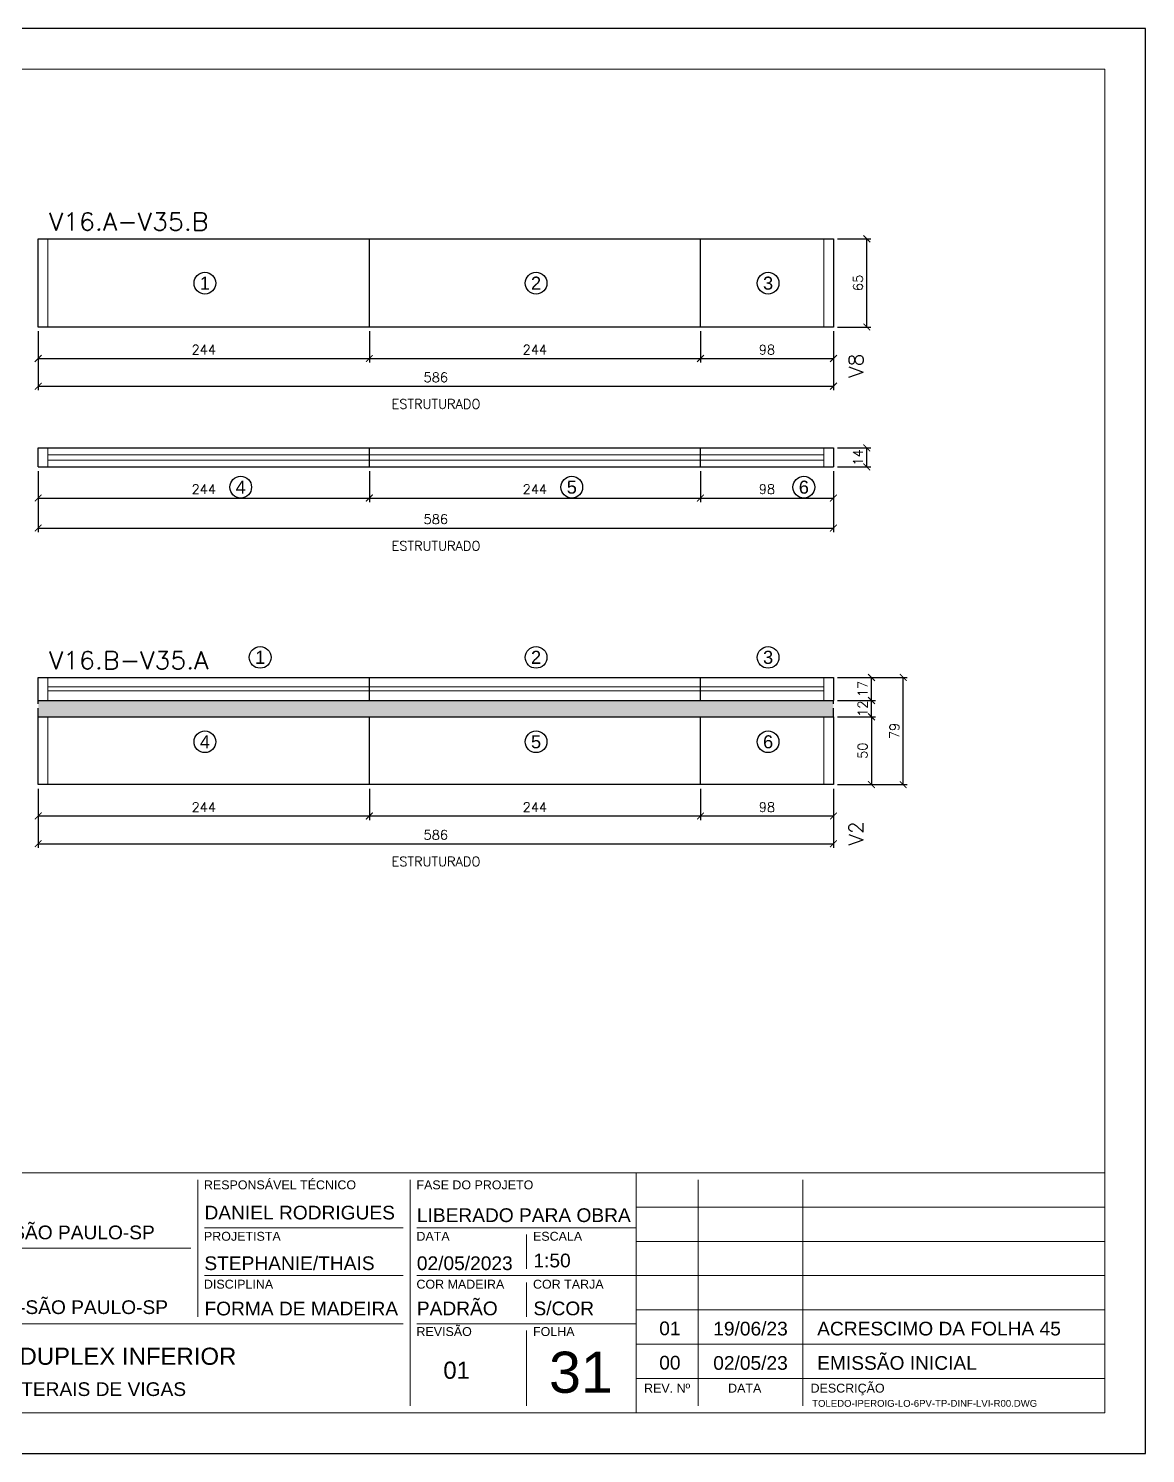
# Model space of a CAD drawing. Extents: x -23436 to 4767, y -4638 to 9755.
# Drawn here: x -15259 to -14436, y 632 to 1682 of the extents above; entities that cross this region are included whole.
import ezdxf
from ezdxf.enums import TextEntityAlignment as Align

# ---------------------------------------------------------------- set-up
doc = ezdxf.new("R2010")
doc.units = 0
doc.header["$PDMODE"] = 2
doc.header["$PDSIZE"] = 10
doc.linetypes.add('HIDDEN', pattern=[9.525, 6.35, -3.175])
doc.layers.get('0').update_dxf_attribs({"lineweight": 13})
doc.layers.get('Defpoints').update_dxf_attribs({"lineweight": 13})
for name, color, linetype in [('Concreto', 250, 'HIDDEN'), ('Cota', 4, 'Continuous'), ('MB Logo', 255, 'Continuous'), ('Painéis', 200, 'Continuous'), ('Romaneio', 10, 'Continuous')]:
    doc.layers.add(name, color=color, linetype=linetype)
for name, color, linetype, lineweight in [('FOLHA MB', 7, 'Continuous', 13), ('N° Folha', 5, 'Continuous', 13), ('Sarr 2.2x7', 40, 'Continuous', 9), ('Texto Seção', 7, 'Continuous', 15)]:
    doc.layers.add(name, color=color, linetype=linetype, lineweight=lineweight)
doc.layers.add('Laje_Perimetro', color=7, linetype='Continuous', plot=False)
doc.styles.add('ARIAL', font='arial.ttf', dxfattribs={"oblique": 15, "height": 25})
doc.styles.add('MB_C01', font='arial.ttf', dxfattribs={"height": 1.3})
doc.styles.add('MB_C02', font='arial.ttf', dxfattribs={"height": 2})
doc.styles.add('MB_C03', font='arial.ttf', dxfattribs={"height": 2.5})
doc.styles.add('MB_C04', font='arial.ttf', dxfattribs={"height": 6})
doc.styles.add('MtXpl_Lucida_Sans_Un', font='l_10646.ttf')
doc.styles.add('REGUA-120', font='ROMANS.shx', dxfattribs={"height": 15})
doc.styles.add('ROMANS', font='romans.shx')
doc.dimstyles.new('Cota Paínel', dxfattribs={"dimtxt": 7, "dimasz": 5, "dimexe": 3, "dimexo": 3, "dimgap": 3, "dimtad": 1, "dimdec": 1, "dimzin": 12, "dimdsep": 46, "dimtxsty": 'ROMANS', "dimblk": 'ARCHTICK', "dimcen": 0, "dimclrd": 4, "dimclre": 4, "dimclrt": 1, "dimadec": 1, "dimazin": 3, "dimtfac": 1, "dimtdec": 1, "dimtmove": 0, "dimatfit": 3, "dimldrblk": 'OBLIQUE', "dimfxl": 1, "dimtolj": 1, "dimtzin": 12, "dimarcsym": 0})

# ---------------------------------------------------------------- blocks, each defined once
blk = doc.blocks.new('MB-NOVO')
at = {"layer": 'MB Logo', "linetype": 'Continuous'}
h = blk.add_hatch(color=256, dxfattribs=at)
h.dxf.hatch_style = 1
h.set_gradient(color1=(242, 132, 69), color2=(247, 180, 141), rotation=90, tint=1)
h.paths.add_polyline_path([(-18529.6, 10980.8), (-18475.7, 10980.8, 0.706757), (-18468.7, 11008, 0.681802), (-18476.7, 11034.9), (-18529.4, 11034.9, 0.243712), (-18530.2, 11034.5), (-18551.7, 11003.9), (-18573.3, 11034.5, 0.243712), (-18574.1, 11034.9), (-18586.5, 11034.9), (-18586.5, 10980.8), (-18573.9, 10980.8), (-18573.9, 11012.9), (-18551.7, 10981.5), (-18529.6, 11012.9)])
h.paths.add_polyline_path([(-18516.8, 11014.1), (-18516.8, 11022), (-18477.8, 11022, -0.414214), (-18475.8, 11020), (-18475.8, 11016.1, -0.414214), (-18477.8, 11014.1)], flags=16)
h.paths.add_polyline_path([(-18516.8, 11001.4), (-18476.8, 11001.4, -0.414214), (-18474.8, 10999.4), (-18474.8, 10995.5, -0.414214), (-18476.8, 10993.5), (-18516.8, 10993.5)], flags=16)
at = {"layer": 'MB Logo', "true_color": 0x262626}
h = blk.add_hatch(color=250, dxfattribs=at)
h.dxf.hatch_style = 1
h.paths.add_polyline_path([(-18537.3, 11033.3, 0.60809), (-18538.1, 11034.9), (-18565.3, 11034.9, 0.60809), (-18566.1, 11033.3), (-18552.5, 11014, 0.518202), (-18550.9, 11014)])
h = blk.add_hatch(color=250, dxfattribs=at)
h.dxf.hatch_style = 1
h.paths.add_polyline_path([(-18456.2, 11011.3), (-18456.2, 11024.6), (-18434.2, 11024.6), (-18434.2, 11034.9), (-18476.7, 11034.9, -0.681802), (-18468.7, 11008, -0.706757), (-18475.7, 10980.8), (-18456.2, 10980.8), (-18456.2, 11001.4), (-18437.8, 11001.4), (-18437.8, 11011.3)])
h = blk.add_hatch(color=250, dxfattribs=at)
h.dxf.hatch_style = 1
h.paths.add_polyline_path([(-18435.9, 11007.9, 1), (-18381.9, 11007.9, 1)])
edge = h.paths.add_edge_path(flags=16)
edge.add_ellipse((-18409, 11007.7), major_axis=(0, 16.8), ratio=0.916255, start_angle=0, end_angle=360)
h = blk.add_hatch(color=250, dxfattribs=at)
h.dxf.hatch_style = 1
h.paths.add_polyline_path([(-18357, 11034.9), (-18380.2, 11034.9), (-18380.2, 10980.8), (-18367.6, 10980.8), (-18367.6, 11000.7), (-18363.4, 11000.7, -0.195765), (-18360.9, 10998.9), (-18351.8, 10983.2, 0.261385), (-18347.5, 10980.8), (-18336.4, 10980.8), (-18347.5, 10999, 0.082429), (-18349.6, 11001.5), (-18351.9, 11003.4, 0.81838)])
h.paths.add_polyline_path([(-18360.8, 11009), (-18367.6, 11009), (-18367.6, 11025), (-18360.8, 11025, -0.92578)], flags=16)
h = blk.add_hatch(color=250, dxfattribs=at)
h.dxf.hatch_style = 1
h.paths.add_polyline_path([(-18286.6, 11015.9), (-18286.6, 10980.8), (-18275.8, 10980.8), (-18275.8, 11034.9), (-18286.6, 11034.9, 0.216647), (-18289.4, 11032.4), (-18305.5, 10999.8), (-18321.6, 11032.7, 0.199908), (-18324.3, 11034.9), (-18335.2, 11034.9), (-18335.2, 10980.8), (-18324.3, 10980.8), (-18324.3, 11015.9), (-18310.4, 10989.3, 0.279644), (-18306, 10986.6, 0.340986), (-18300.5, 10989.3)])
h = blk.add_hatch(color=250, dxfattribs=at)
h.dxf.hatch_style = 1
h.paths.add_polyline_path([(-18274.4, 10980.8), (-18265, 10980.8, 0.322517), (-18260.2, 10984.3), (-18257.3, 10993), (-18237.2, 10993), (-18234.3, 10984.3, 0.322517), (-18229.5, 10980.8), (-18220.3, 10980.8), (-18241.2, 11034.9), (-18253.4, 11034.9)])
h.paths.add_polyline_path([(-18254.4, 11001.6), (-18247.3, 11023), (-18240.1, 11001.6)], flags=16)
h = blk.add_hatch(color=250, dxfattribs=at)
h.dxf.hatch_style = 1
h.paths.add_polyline_path([(-18206, 11024, -0.247671), (-18196.9, 11024.3), (-18193.5, 11022.5, 0.40799), (-18188.2, 11024.1), (-18185.4, 11029.1, 0.392837), (-18216.2, 11028.7, 0.467779), (-18213.3, 11006.3, 0.077523), (-18201.2, 11002.1, -0.214206), (-18196.1, 10997.9, -0.284295), (-18198.2, 10991.4, -0.26924), (-18208.8, 10991.6), (-18212.2, 10993.6, 0.407727), (-18219, 10992.1), (-18221.8, 10987.7, 0.296878), (-18193.2, 10983.1, 0.272251), (-18184.9, 10995.3), (-18184.6, 10997.9, 0.348906), (-18193.7, 11011.2), (-18200.4, 11013.5, -0.045018), (-18205.8, 11015.7, -0.618284)])
at = {"layer": 'MB Logo', "linetype": 'Continuous'}
blk.add_line((-18586.5, 10945.9), (-18184.8, 10945.9), dxfattribs=at)
at = {"layer": 'MB Logo', "color": 23, "linetype": 'Continuous', "true_color": 0xf28445}
for points in [[(-18573.3, 11034.5, 0.243712), (-18574.1, 11034.9), (-18586.5, 11034.9), (-18586.5, 10980.8), (-18573.9, 10980.8), (-18573.9, 11012.9), (-18551.7, 10981.5), (-18529.6, 11012.9), (-18529.6, 10980.8), (-18475.7, 10980.8, 0.706757), (-18468.7, 11008, 0.681802), (-18476.7, 11034.9), (-18529.4, 11034.9, 0.243712), (-18530.2, 11034.5), (-18551.7, 11003.9)], [(-18516.8, 11022), (-18477.8, 11022, -0.414214), (-18475.8, 11020), (-18475.8, 11016.1, -0.414214), (-18477.8, 11014.1), (-18516.8, 11014.1)], [(-18516.8, 11001.4), (-18476.8, 11001.4, -0.414214), (-18474.8, 10999.4), (-18474.8, 10995.5, -0.414214), (-18476.8, 10993.5), (-18516.8, 10993.5)]]:
    blk.add_lwpolyline(points, format="xyb", close=True, dxfattribs=at)
at = {"layer": 'MB Logo', "color": 250, "true_color": 0x262626}
for points in [[(-18537.3, 11033.3, 0.60809), (-18538.1, 11034.9), (-18565.3, 11034.9, 0.60809), (-18566.1, 11033.3), (-18552.5, 11014, 0.518202), (-18550.9, 11014)], [(-18437.8, 11011.3), (-18456.2, 11011.3), (-18456.2, 11024.6), (-18434.2, 11024.6), (-18434.2, 11034.9), (-18476.7, 11034.9, -0.681802), (-18468.7, 11008, -0.706757), (-18475.7, 10980.8), (-18456.2, 10980.8), (-18456.2, 11001.4), (-18437.8, 11001.4)], [(-18347.5, 10980.8), (-18336.4, 10980.8), (-18347.5, 10999, 0.082429), (-18349.6, 11001.5), (-18351.9, 11003.4, 0.81838), (-18357, 11034.9), (-18380.2, 11034.9), (-18380.2, 10980.8), (-18367.6, 10980.8), (-18367.6, 11000.7), (-18363.4, 11000.7, -0.209789), (-18360.8, 10998.7), (-18351.8, 10983.2, 0.261385)], [(-18286.6, 11015.9), (-18286.6, 10980.8), (-18275.8, 10980.8), (-18275.8, 11034.9), (-18286.6, 11034.9, 0.216647), (-18289.4, 11032.4), (-18305.5, 10999.8), (-18321.5, 11032.4, 0.216647), (-18324.3, 11034.9), (-18335.2, 11034.9), (-18335.2, 10980.8), (-18324.3, 10980.8), (-18324.3, 11015.9), (-18310.4, 10989.3, 0.279644), (-18306, 10986.6), (-18304.9, 10986.6, 0.279644), (-18300.5, 10989.3)], [(-18265, 10980.8, 0.322517), (-18260.2, 10984.3), (-18257.3, 10993), (-18237.2, 10993), (-18234.3, 10984.3, 0.322517), (-18229.5, 10980.8), (-18220.3, 10980.8), (-18241.2, 11034.9), (-18253.4, 11034.9), (-18274.4, 10980.8)], [(-18206.2, 11015.9, -0.549626), (-18206.4, 11023.8, -0.258723), (-18196.9, 11024.3), (-18193.5, 11022.5, 0.40799), (-18188.2, 11024.1), (-18185.4, 11029.1, 0.392837), (-18216.2, 11028.7, 0.467779), (-18213.3, 11006.3, 0.077523), (-18201.2, 11002.1, -0.203897), (-18196.3, 10998.2), (-18196.1, 10997.8, -0.267611), (-18198, 10991.6), (-18198.5, 10991.3, -0.261145), (-18208.8, 10991.6), (-18212.2, 10993.6, 0.407727), (-18219, 10992.1), (-18221.8, 10987.7, 0.296878), (-18193.2, 10983.1, 0.265963), (-18184.9, 10994.9), (-18184.7, 10997.6, 0.340466), (-18193.1, 11011), (-18200.4, 11013.5, -0.049298)], [(-18367.6, 11009), (-18360.8, 11009, 0.92578), (-18360.8, 11025), (-18367.6, 11025)]]:
    blk.add_lwpolyline(points, format="xyb", close=True, dxfattribs=at)
blk.add_lwpolyline([(-18247.3, 11023), (-18254.4, 11001.6), (-18240.1, 11001.6)], close=True, dxfattribs=at)
at = {"layer": 'MB Logo', "color": 250, "true_color": 0x262626, "style": 'MtXpl_Lucida_Sans_Un'}
for s, height, p in [('F', 8.12, (-18586.8, 10959.8)), ('O', 8.12, (-18567.5, 10959.8)), ('R', 8.12, (-18545.6, 10959.8)), ('M', 8.12, (-18525.4, 10959.8)), ('A', 8.12, (-18502.5, 10959.8)), ('S', 8.12, (-18481.9, 10959.8)), ('P', 8.12, (-18447.3, 10959.8)), ('R', 8.12, (-18427.8, 10959.8)), ('É', 8.12, (-18407.5, 10959.8)), ('-', 8.12, (-18389.6, 10959.8)), ('F', 8.12, (-18371.4, 10959.8)), ('A', 8.12, (-18353.3, 10959.8)), ('B', 8.12, (-18332.1, 10959.8)), ('R', 8.12, (-18312.2, 10959.8)), ('I', 8.12, (-18292.7, 10959.8)), ('C', 8.12, (-18276.6, 10959.8)), ('A', 8.12, (-18256.3, 10959.8)), ('D', 8.12, (-18235.5, 10959.8)), ('A', 8.12, (-18214.6, 10959.8)), ('S', 8.12, (-18193.6, 10959.8)), ('DIREITOS AUTORAIS PROTEGIDOS PELA LEI Nº 9610/98', 8.122, (-18540.4, 10887.8))]:
    blk.add_text(s, height=height, dxfattribs=at).set_placement(p)
at = {"layer": 'MB Logo', "style": 'MtXpl_Lucida_Sans_Un'}
for s, p in [('Rua José Santa Rosa, 1300 - Jd Nova Limeira - Limeira / SP', (-18549.2, 10917.8)), ('(19) 3440-2240 - email:projetos@mbformas.com.br - www.mbformas.com.br', (-18601.5, 10902.8))]:
    blk.add_text(s, height=8.122, dxfattribs=at).set_placement(p)
blk = doc.blocks.new('A$C169d8357')
at = {"layer": 'FOLHA MB', "color": 1}
for p, q in [((1109.8, 356.7), (70, 356.7)), ((445.6, 351.7), (445.6, 185)), ((786.6, 351.7), (786.6, 250.7)), ((943.1, 351.7), (943.1, 185)), ((1109.8, 356.7), (1109.8, 179.9)), ((1455, 356.7), (1109.8, 356.7)), ((1155.3, 185), (1155.3, 351.7)), ((1232.6, 351.7), (1232.6, 185)), ((1455, 331.5), (1109.8, 331.5)), ((938.1, 316.3), (791.6, 316.3)), ((1109.8, 316.3), (948.2, 316.3)), ((1029, 311.3), (1029, 286)), ((1455, 306.2), (1109.8, 306.2)), ((781.5, 301.2), (450.7, 301.2)), ((938.1, 281), (791.6, 281)), ((1109.8, 281), (948.2, 281)), ((1029, 275.9), (1029, 250.7)), ((1455, 281), (1109.8, 281)), ((1455, 255.7), (1109.8, 255.7)), ((938.1, 245.6), (450.7, 245.6)), ((1109.8, 245.6), (948.2, 245.6)), ((1029, 240.6), (1029, 185)), ((1455, 230.4), (1109.8, 230.4)), ((1455, 205.2), (1109.8, 205.2))]:
    blk.add_line(p, q, dxfattribs=at)
for points in [[(0, 1199.9), (0, 149.9), (1485, 149.9), (1485, 1199.9)], [(70, 1169.9), (70, 179.9), (1455, 179.9), (1455, 1169.9)]]:
    blk.add_lwpolyline(points, close=True, dxfattribs=at)
at = {"layer": 'MB Logo', "xscale": 0.8642040370897565, "yscale": 0.8642040370897565, "zscale": 0.8642040370897565}
blk.add_blockref('MB-NOVO', (16148.7, -9204.8), dxfattribs=at)
at = {"layer": 'FOLHA MB', "color": 6}
for s, height, style, p in [('CLIENTE', 6.57, 'MB_C01', (454.3, 346.1)), ('RESPONSÁVEL TÉCNICO', 6.566, 'MB_C01', (791.2, 344.6)), ('FASE DO PROJETO', 6.566, 'MB_C01', (947.8, 344.6)), ('R. HUNGRIA,620-10ºANDAR-SÃO PAULO-SP', 10.102, 'MB_C02', (459.7, 307.8)), ('PROJETISTA', 6.57, 'MB_C01', (791.2, 306.7)), ('DATA', 6.57, 'MB_C01', (947.8, 306.7)), ('ESCALA', 6.57, 'MB_C01', (1033.7, 306.7)), ('EMPREENDIMENTO E LOCAL', 6.566, 'MB_C01', (454.3, 290.6)), ('DISCIPLINA', 6.57, 'MB_C01', (791.2, 271.4)), ('COR MADEIRA', 6.566, 'MB_C01', (947.8, 271.4)), ('COR TARJA', 6.57, 'MB_C01', (1033.7, 271.4)), ('RUA IPEROIG,180-PERDIZES-SÃO PAULO-SP', 10.102, 'MB_C02', (459.7, 252.7)), ('TÍTULO', 6.57, 'MB_C01', (454.3, 235)), ('REVISÃO', 6.57, 'MB_C01', (947.8, 236.5)), ('FOLHA', 6.57, 'MB_C01', (1033.7, 236.5)), ('PROJETO EXECUTIVO DE LATERAIS DE VIGAS', 10.102, 'MB_C02', (459.7, 192.3))]:
    blk.add_text(s, height=height, dxfattribs=dict(at, style=style)).set_placement(p)
at = {"layer": 'FOLHA MB', "color": 5}
for s, height, style, p in [('TOLEDO', 12.63, 'MB_C03', (459.7, 328.8)), ('DANIEL RODRIGUES', 10.102, 'MB_C02', (791.6, 322.4)), ('LIBERADO PARA OBRA', 10.102, 'MB_C02', (948.1, 320.5)), ('STEPHANIE/THAIS', 10.102, 'MB_C02', (791.5, 285.1)), ('02/05/2023', 10.1, 'MB_C02', (948.1, 285.1)), ('1:50', 10.1, 'MB_C02', (1034, 287.1)), ('IPEROIG', 12.63, 'MB_C03', (459.7, 273.3)), ('PADRÃO', 10.1, 'MB_C02', (948.1, 251.8)), ('FORMA DE MADEIRA', 10.102, 'MB_C02', (791.6, 251.7)), ('S/COR', 10.1, 'MB_C02', (1034, 251.8)), ('01', 10.1, 'MB_C02', (1126.7, 237.1)), ('19/06/23', 10.1, 'MB_C02', (1166.5, 236.9)), ('ACRESCIMO DA FOLHA 45', 10.102, 'MB_C02', (1243.1, 236.9)), ('6º PAVIMENTO / TIPO / DUPLEX INFERIOR', 12.628, 'MB_C03', (459.7, 215.3)), ('00', 10.1, 'MB_C02', (1126.7, 211.8)), ('02/05/23', 10.1, 'MB_C02', (1166.5, 211.6)), ('EMISSÃO INICIAL', 10.102, 'MB_C02', (1243.1, 211.6)), ('01', 12.63, 'MB_C03', (967.6, 205))]:
    blk.add_text(s, height=height, dxfattribs=dict(at, style=style)).set_placement(p)
at = {"layer": 'FOLHA MB', "color": 6, "style": 'MB_C01'}
for s, p in [('REV. Nº', (1132.5, 198.1)), ('DATA', (1189.7, 198.1)), ('DESCRIÇÃO', (1265.5, 198.1))]:
    blk.add_text(s, height=6.57, dxfattribs=at).set_placement(p, align=Align.MIDDLE_CENTER)
at = {"layer": 'FOLHA MB', "insert": (1239.4, 189.4), "char_height": 5.051, "width": 210.818, "attachment_point": 1, "style": 'MB_C04'}
blk.add_mtext('TOLEDO-IPEROIG-LO-6PV-TP-DINF-LVI-R00.DWG', dxfattribs=at)
blk = doc.blocks.new('_ArchTick')
at = {"color": 0, "linetype": 'ByBlock', "const_width": 0.15}
blk.add_lwpolyline([(-0.5, -0.5), (0.5, 0.5)], dxfattribs=at)
blk = doc.blocks.new('*D955')
at = {"layer": 'Cota', "color": 4, "lineweight": -2, "transparency": 16777216}
for p, q in [((-15252.3, 1459.3), (-15252.3, 1436.1)), ((-15008.3, 1459.3), (-15008.3, 1436.1)), ((-15252.3, 1439.1), (-15008.3, 1439.1))]:
    blk.add_line(p, q, dxfattribs=at)
at = {"layer": 'Defpoints', "color": 0, "transparency": 16777216}
for p in [(-15252.3, 1462.3), (-15008.3, 1462.3), (-15008.3, 1439.1)]:
    blk.add_point(p, dxfattribs=at)
at = {"layer": 'Cota', "color": 4, "lineweight": -2, "transparency": 16777216, "xscale": 5, "yscale": 5, "zscale": 5, "rotation": 180}
blk.add_blockref('_ArchTick', (-15252.3, 1439.1), dxfattribs=at)
at = {"layer": 'Cota', "color": 4, "lineweight": -2, "transparency": 16777216, "xscale": 5, "yscale": 5, "zscale": 5}
blk.add_blockref('_ArchTick', (-15008.3, 1439.1), dxfattribs=at)
at = {"layer": 'Cota', "color": 1, "transparency": 16777216, "insert": (-15130.3, 1445.6), "char_height": 7, "attachment_point": 5, "style": 'ROMANS'}
blk.add_mtext('\\A1;244', dxfattribs=at)
blk = doc.blocks.new('_OBLIQUE')
at = {"color": 0, "linetype": 'ByBlock', "lineweight": -2}
for p, q in [((0, 0), (-1, 0)), ((-0.5, -0.5), (0.5, 0.5))]:
    blk.add_line(p, q, dxfattribs=at)
blk = doc.blocks.new('*D956')
at = {"layer": 'Cota', "color": 4, "lineweight": -2, "transparency": 16777216}
for p, q in [((-15008.3, 1459.3), (-15008.3, 1436.1)), ((-14764.3, 1459.3), (-14764.3, 1436.1)), ((-15008.3, 1439.1), (-14764.3, 1439.1))]:
    blk.add_line(p, q, dxfattribs=at)
at = {"layer": 'Defpoints', "color": 0, "transparency": 16777216}
for p in [(-15008.3, 1462.3), (-14764.3, 1462.3), (-14764.3, 1439.1)]:
    blk.add_point(p, dxfattribs=at)
at = {"layer": 'Cota', "color": 4, "lineweight": -2, "transparency": 16777216, "xscale": 5, "yscale": 5, "zscale": 5, "rotation": 180}
blk.add_blockref('_ArchTick', (-15008.3, 1439.1), dxfattribs=at)
at = {"layer": 'Cota', "color": 4, "lineweight": -2, "transparency": 16777216, "xscale": 5, "yscale": 5, "zscale": 5}
blk.add_blockref('_ArchTick', (-14764.3, 1439.1), dxfattribs=at)
at = {"layer": 'Cota', "color": 1, "transparency": 16777216, "insert": (-14886.3, 1445.6), "char_height": 7, "attachment_point": 5, "style": 'ROMANS'}
blk.add_mtext('\\A1;244', dxfattribs=at)
blk = doc.blocks.new('*D957')
at = {"layer": 'Cota', "color": 4, "lineweight": -2, "transparency": 16777216}
for p, q in [((-14764.3, 1459.3), (-14764.3, 1436.1)), ((-14666.3, 1459.3), (-14666.3, 1436.1)), ((-14764.3, 1439.1), (-14666.3, 1439.1))]:
    blk.add_line(p, q, dxfattribs=at)
at = {"layer": 'Defpoints', "color": 0, "transparency": 16777216}
for p in [(-14764.3, 1462.3), (-14666.3, 1462.3), (-14666.3, 1439.1)]:
    blk.add_point(p, dxfattribs=at)
at = {"layer": 'Cota', "color": 4, "lineweight": -2, "transparency": 16777216, "xscale": 5, "yscale": 5, "zscale": 5, "rotation": 180}
blk.add_blockref('_ArchTick', (-14764.3, 1439.1), dxfattribs=at)
at = {"layer": 'Cota', "color": 4, "lineweight": -2, "transparency": 16777216, "xscale": 5, "yscale": 5, "zscale": 5}
blk.add_blockref('_ArchTick', (-14666.3, 1439.1), dxfattribs=at)
at = {"layer": 'Cota', "color": 1, "transparency": 16777216, "insert": (-14715.3, 1445.6), "char_height": 7, "attachment_point": 5, "style": 'ROMANS'}
blk.add_mtext('\\A1;98', dxfattribs=at)
blk = doc.blocks.new('*D958')
at = {"layer": 'Cota', "color": 4, "lineweight": -2, "transparency": 16777216}
for p, q in [((-15252.3, 1356.2), (-15252.3, 1333.3)), ((-15008.3, 1356.2), (-15008.3, 1333.3)), ((-15252.3, 1336.3), (-15008.3, 1336.3))]:
    blk.add_line(p, q, dxfattribs=at)
at = {"layer": 'Defpoints', "color": 0, "transparency": 16777216}
for p in [(-15252.3, 1359.2), (-15008.3, 1359.2), (-15008.3, 1336.3)]:
    blk.add_point(p, dxfattribs=at)
at = {"layer": 'Cota', "color": 4, "lineweight": -2, "transparency": 16777216, "xscale": 5, "yscale": 5, "zscale": 5, "rotation": 180}
blk.add_blockref('_ArchTick', (-15252.3, 1336.3), dxfattribs=at)
at = {"layer": 'Cota', "color": 4, "lineweight": -2, "transparency": 16777216, "xscale": 5, "yscale": 5, "zscale": 5}
blk.add_blockref('_ArchTick', (-15008.3, 1336.3), dxfattribs=at)
at = {"layer": 'Cota', "color": 1, "transparency": 16777216, "insert": (-15130.3, 1342.8), "char_height": 7, "attachment_point": 5, "style": 'ROMANS'}
blk.add_mtext('\\A1;244', dxfattribs=at)
blk = doc.blocks.new('*D959')
at = {"layer": 'Cota', "color": 4, "lineweight": -2, "transparency": 16777216}
for p, q in [((-15008.3, 1356.2), (-15008.3, 1333.3)), ((-14764.3, 1356.2), (-14764.3, 1333.3)), ((-15008.3, 1336.3), (-14764.3, 1336.3))]:
    blk.add_line(p, q, dxfattribs=at)
at = {"layer": 'Defpoints', "color": 0, "transparency": 16777216}
for p in [(-15008.3, 1359.2), (-14764.3, 1359.2), (-14764.3, 1336.3)]:
    blk.add_point(p, dxfattribs=at)
at = {"layer": 'Cota', "color": 4, "lineweight": -2, "transparency": 16777216, "xscale": 5, "yscale": 5, "zscale": 5, "rotation": 180}
blk.add_blockref('_ArchTick', (-15008.3, 1336.3), dxfattribs=at)
at = {"layer": 'Cota', "color": 4, "lineweight": -2, "transparency": 16777216, "xscale": 5, "yscale": 5, "zscale": 5}
blk.add_blockref('_ArchTick', (-14764.3, 1336.3), dxfattribs=at)
at = {"layer": 'Cota', "color": 1, "transparency": 16777216, "insert": (-14886.3, 1342.8), "char_height": 7, "attachment_point": 5, "style": 'ROMANS'}
blk.add_mtext('\\A1;244', dxfattribs=at)
blk = doc.blocks.new('*D960')
at = {"layer": 'Cota', "color": 4, "lineweight": -2, "transparency": 16777216}
for p, q in [((-14764.3, 1356.2), (-14764.3, 1333.3)), ((-14666.3, 1356.2), (-14666.3, 1333.3)), ((-14764.3, 1336.3), (-14666.3, 1336.3))]:
    blk.add_line(p, q, dxfattribs=at)
at = {"layer": 'Defpoints', "color": 0, "transparency": 16777216}
for p in [(-14764.3, 1359.2), (-14666.3, 1359.2), (-14666.3, 1336.3)]:
    blk.add_point(p, dxfattribs=at)
at = {"layer": 'Cota', "color": 4, "lineweight": -2, "transparency": 16777216, "xscale": 5, "yscale": 5, "zscale": 5, "rotation": 180}
blk.add_blockref('_ArchTick', (-14764.3, 1336.3), dxfattribs=at)
at = {"layer": 'Cota', "color": 4, "lineweight": -2, "transparency": 16777216, "xscale": 5, "yscale": 5, "zscale": 5}
blk.add_blockref('_ArchTick', (-14666.3, 1336.3), dxfattribs=at)
at = {"layer": 'Cota', "color": 1, "transparency": 16777216, "insert": (-14715.3, 1342.8), "char_height": 7, "attachment_point": 5, "style": 'ROMANS'}
blk.add_mtext('\\A1;98', dxfattribs=at)
blk = doc.blocks.new('*D961')
at = {"layer": 'Cota', "color": 4, "lineweight": -2, "transparency": 16777216}
for p, q in [((-15252.3, 1459.3), (-15252.3, 1415.7)), ((-14666.3, 1459.3), (-14666.3, 1415.7)), ((-15252.3, 1418.7), (-14666.3, 1418.7))]:
    blk.add_line(p, q, dxfattribs=at)
at = {"layer": 'Defpoints', "color": 0, "transparency": 16777216}
for p in [(-15252.3, 1462.3), (-14666.3, 1462.3), (-14666.3, 1418.7)]:
    blk.add_point(p, dxfattribs=at)
at = {"layer": 'Cota', "color": 4, "lineweight": -2, "transparency": 16777216, "xscale": 5, "yscale": 5, "zscale": 5, "rotation": 180}
blk.add_blockref('_ArchTick', (-15252.3, 1418.7), dxfattribs=at)
at = {"layer": 'Cota', "color": 4, "lineweight": -2, "transparency": 16777216, "xscale": 5, "yscale": 5, "zscale": 5}
blk.add_blockref('_ArchTick', (-14666.3, 1418.7), dxfattribs=at)
at = {"layer": 'Cota', "color": 1, "transparency": 16777216, "insert": (-14959.3, 1425.2), "char_height": 7, "attachment_point": 5, "style": 'ROMANS'}
blk.add_mtext('\\A1;586', dxfattribs=at)
blk = doc.blocks.new('*D962')
at = {"layer": 'Cota', "color": 4, "lineweight": -2, "transparency": 16777216}
for p, q in [((-15252.3, 1356.2), (-15252.3, 1311.2)), ((-14666.3, 1356.2), (-14666.3, 1311.2)), ((-15252.3, 1314.2), (-14666.3, 1314.2))]:
    blk.add_line(p, q, dxfattribs=at)
at = {"layer": 'Defpoints', "color": 0, "transparency": 16777216}
for p in [(-15252.3, 1359.2), (-14666.3, 1359.2), (-14666.3, 1314.2)]:
    blk.add_point(p, dxfattribs=at)
at = {"layer": 'Cota', "color": 4, "lineweight": -2, "transparency": 16777216, "xscale": 5, "yscale": 5, "zscale": 5, "rotation": 180}
blk.add_blockref('_ArchTick', (-15252.3, 1314.2), dxfattribs=at)
at = {"layer": 'Cota', "color": 4, "lineweight": -2, "transparency": 16777216, "xscale": 5, "yscale": 5, "zscale": 5}
blk.add_blockref('_ArchTick', (-14666.3, 1314.2), dxfattribs=at)
at = {"layer": 'Cota', "color": 1, "transparency": 16777216, "insert": (-14959.3, 1320.7), "char_height": 7, "attachment_point": 5, "style": 'ROMANS'}
blk.add_mtext('\\A1;586', dxfattribs=at)
blk = doc.blocks.new('*D963')
at = {"layer": 'Cota', "color": 4, "lineweight": -2, "transparency": 16777216}
for p, q in [((-14663.3, 1373.2), (-14638.7, 1373.2)), ((-14641.7, 1359.2), (-14641.7, 1373.2)), ((-14663.3, 1359.2), (-14638.7, 1359.2))]:
    blk.add_line(p, q, dxfattribs=at)
at = {"layer": 'Defpoints', "color": 0, "transparency": 16777216}
for p in [(-14666.3, 1373.2), (-14641.7, 1373.2), (-14666.3, 1359.2)]:
    blk.add_point(p, dxfattribs=at)
at = {"layer": 'Cota', "color": 4, "lineweight": -2, "transparency": 16777216, "xscale": 5, "yscale": 5, "zscale": 5}
for p, rotation in [((-14641.7, 1373.2), 90), ((-14641.7, 1359.2), 270)]:
    blk.add_blockref('_ArchTick', p, dxfattribs=dict(at, rotation=rotation))
at = {"layer": 'Cota', "color": 1, "transparency": 16777216, "insert": (-14648.2, 1366.2), "char_height": 7, "attachment_point": 5, "rotation": 90, "style": 'ROMANS'}
blk.add_mtext('\\A1;14', dxfattribs=at)
blk = doc.blocks.new('*D964')
at = {"layer": 'Cota', "color": 4, "lineweight": -2, "transparency": 16777216}
for p, q in [((-14663.3, 1527.3), (-14638.7, 1527.3)), ((-14641.7, 1462.3), (-14641.7, 1527.3)), ((-14663.3, 1462.3), (-14638.7, 1462.3))]:
    blk.add_line(p, q, dxfattribs=at)
at = {"layer": 'Defpoints', "color": 0, "transparency": 16777216}
for p in [(-14666.3, 1527.3), (-14641.7, 1527.3), (-14666.3, 1462.3)]:
    blk.add_point(p, dxfattribs=at)
at = {"layer": 'Cota', "color": 4, "lineweight": -2, "transparency": 16777216, "xscale": 5, "yscale": 5, "zscale": 5}
for p, rotation in [((-14641.7, 1527.3), 90), ((-14641.7, 1462.3), 270)]:
    blk.add_blockref('_ArchTick', p, dxfattribs=dict(at, rotation=rotation))
at = {"layer": 'Cota', "color": 1, "transparency": 16777216, "insert": (-14648.2, 1494.8), "char_height": 7, "attachment_point": 5, "rotation": 90, "style": 'ROMANS'}
blk.add_mtext('\\A1;65', dxfattribs=at)
blk = doc.blocks.new('*D965')
at = {"layer": 'Cota', "color": 4, "lineweight": -2, "transparency": 16777216}
for p, q in [((-15252.3, 1122.1), (-15252.3, 1099)), ((-15008.3, 1122.1), (-15008.3, 1099)), ((-15252.3, 1102), (-15008.3, 1102))]:
    blk.add_line(p, q, dxfattribs=at)
at = {"layer": 'Defpoints', "color": 0, "transparency": 16777216}
for p in [(-15252.3, 1125.1), (-15008.3, 1125.1), (-15008.3, 1102)]:
    blk.add_point(p, dxfattribs=at)
at = {"layer": 'Cota', "color": 4, "lineweight": -2, "transparency": 16777216, "xscale": 5, "yscale": 5, "zscale": 5, "rotation": 180}
blk.add_blockref('_ArchTick', (-15252.3, 1102), dxfattribs=at)
at = {"layer": 'Cota', "color": 4, "lineweight": -2, "transparency": 16777216, "xscale": 5, "yscale": 5, "zscale": 5}
blk.add_blockref('_ArchTick', (-15008.3, 1102), dxfattribs=at)
at = {"layer": 'Cota', "color": 1, "transparency": 16777216, "insert": (-15130.3, 1108.5), "char_height": 7, "attachment_point": 5, "style": 'ROMANS'}
blk.add_mtext('\\A1;244', dxfattribs=at)
blk = doc.blocks.new('*D966')
at = {"layer": 'Cota', "color": 4, "lineweight": -2, "transparency": 16777216}
for p, q in [((-15008.3, 1122.1), (-15008.3, 1099)), ((-14764.3, 1122.1), (-14764.3, 1099)), ((-15008.3, 1102), (-14764.3, 1102))]:
    blk.add_line(p, q, dxfattribs=at)
at = {"layer": 'Defpoints', "color": 0, "transparency": 16777216}
for p in [(-15008.3, 1125.1), (-14764.3, 1125.1), (-14764.3, 1102)]:
    blk.add_point(p, dxfattribs=at)
at = {"layer": 'Cota', "color": 4, "lineweight": -2, "transparency": 16777216, "xscale": 5, "yscale": 5, "zscale": 5, "rotation": 180}
blk.add_blockref('_ArchTick', (-15008.3, 1102), dxfattribs=at)
at = {"layer": 'Cota', "color": 4, "lineweight": -2, "transparency": 16777216, "xscale": 5, "yscale": 5, "zscale": 5}
blk.add_blockref('_ArchTick', (-14764.3, 1102), dxfattribs=at)
at = {"layer": 'Cota', "color": 1, "transparency": 16777216, "insert": (-14886.3, 1108.5), "char_height": 7, "attachment_point": 5, "style": 'ROMANS'}
blk.add_mtext('\\A1;244', dxfattribs=at)
blk = doc.blocks.new('*D967')
at = {"layer": 'Cota', "color": 4, "lineweight": -2, "transparency": 16777216}
for p, q in [((-14764.3, 1122.1), (-14764.3, 1099)), ((-14666.3, 1122.1), (-14666.3, 1099)), ((-14764.3, 1102), (-14666.3, 1102))]:
    blk.add_line(p, q, dxfattribs=at)
at = {"layer": 'Defpoints', "color": 0, "transparency": 16777216}
for p in [(-14764.3, 1125.1), (-14666.3, 1125.1), (-14666.3, 1102)]:
    blk.add_point(p, dxfattribs=at)
at = {"layer": 'Cota', "color": 4, "lineweight": -2, "transparency": 16777216, "xscale": 5, "yscale": 5, "zscale": 5, "rotation": 180}
blk.add_blockref('_ArchTick', (-14764.3, 1102), dxfattribs=at)
at = {"layer": 'Cota', "color": 4, "lineweight": -2, "transparency": 16777216, "xscale": 5, "yscale": 5, "zscale": 5}
blk.add_blockref('_ArchTick', (-14666.3, 1102), dxfattribs=at)
at = {"layer": 'Cota', "color": 1, "transparency": 16777216, "insert": (-14715.3, 1108.5), "char_height": 7, "attachment_point": 5, "style": 'ROMANS'}
blk.add_mtext('\\A1;98', dxfattribs=at)
blk = doc.blocks.new('*D968')
at = {"layer": 'Cota', "color": 4, "lineweight": -2, "transparency": 16777216}
for p, q in [((-15252.3, 1122.1), (-15252.3, 1078.6)), ((-14666.3, 1122.1), (-14666.3, 1078.6)), ((-15252.3, 1081.6), (-14666.3, 1081.6))]:
    blk.add_line(p, q, dxfattribs=at)
at = {"layer": 'Defpoints', "color": 0, "transparency": 16777216}
for p in [(-15252.3, 1125.1), (-14666.3, 1125.1), (-14666.3, 1081.6)]:
    blk.add_point(p, dxfattribs=at)
at = {"layer": 'Cota', "color": 4, "lineweight": -2, "transparency": 16777216, "xscale": 5, "yscale": 5, "zscale": 5, "rotation": 180}
blk.add_blockref('_ArchTick', (-15252.3, 1081.6), dxfattribs=at)
at = {"layer": 'Cota', "color": 4, "lineweight": -2, "transparency": 16777216, "xscale": 5, "yscale": 5, "zscale": 5}
blk.add_blockref('_ArchTick', (-14666.3, 1081.6), dxfattribs=at)
at = {"layer": 'Cota', "color": 1, "transparency": 16777216, "insert": (-14959.3, 1088.1), "char_height": 7, "attachment_point": 5, "style": 'ROMANS'}
blk.add_mtext('\\A1;586', dxfattribs=at)
blk = doc.blocks.new('*D969')
at = {"layer": 'Cota', "color": 4, "lineweight": -2, "transparency": 16777216}
for p, q in [((-14663.3, 1204.1), (-14611.9, 1204.1)), ((-14614.9, 1125.1), (-14614.9, 1204.1)), ((-14663.3, 1125.1), (-14611.9, 1125.1))]:
    blk.add_line(p, q, dxfattribs=at)
at = {"layer": 'Defpoints', "color": 0, "transparency": 16777216}
for p in [(-14666.3, 1204.1), (-14614.9, 1204.1), (-14666.3, 1125.1)]:
    blk.add_point(p, dxfattribs=at)
at = {"layer": 'Cota', "color": 4, "lineweight": -2, "transparency": 16777216, "xscale": 5, "yscale": 5, "zscale": 5}
for p, rotation in [((-14614.9, 1204.1), 90), ((-14614.9, 1125.1), 270)]:
    blk.add_blockref('_ArchTick', p, dxfattribs=dict(at, rotation=rotation))
at = {"layer": 'Cota', "color": 1, "transparency": 16777216, "insert": (-14621.4, 1164.6), "char_height": 7, "attachment_point": 5, "rotation": 90, "style": 'ROMANS'}
blk.add_mtext('\\A1;79', dxfattribs=at)
blk = doc.blocks.new('*D970')
at = {"layer": 'Cota', "color": 4, "lineweight": -2, "transparency": 16777216}
for p, q in [((-14663.3, 1175.1), (-14635.3, 1175.1)), ((-14638.3, 1175.1), (-14638.3, 1125.1)), ((-14663.3, 1125.1), (-14635.3, 1125.1))]:
    blk.add_line(p, q, dxfattribs=at)
at = {"layer": 'Defpoints', "color": 0, "transparency": 16777216}
for p in [(-14666.3, 1175.1), (-14666.3, 1125.1), (-14638.3, 1125.1)]:
    blk.add_point(p, dxfattribs=at)
at = {"layer": 'Cota', "color": 4, "lineweight": -2, "transparency": 16777216, "xscale": 5, "yscale": 5, "zscale": 5}
for p, rotation in [((-14638.3, 1175.1), 90), ((-14638.3, 1125.1), 270)]:
    blk.add_blockref('_ArchTick', p, dxfattribs=dict(at, rotation=rotation))
at = {"layer": 'Cota', "color": 1, "transparency": 16777216, "insert": (-14644.8, 1150.1), "char_height": 7, "attachment_point": 5, "rotation": 90, "style": 'ROMANS'}
blk.add_mtext('\\A1;50', dxfattribs=at)
blk = doc.blocks.new('*D971')
at = {"layer": 'Cota', "color": 4, "lineweight": -2, "transparency": 16777216}
for p, q in [((-14663.3, 1187.1), (-14635.3, 1187.1)), ((-14638.3, 1175.1), (-14638.3, 1187.1)), ((-14663.3, 1175.1), (-14635.3, 1175.1))]:
    blk.add_line(p, q, dxfattribs=at)
at = {"layer": 'Defpoints', "color": 0, "transparency": 16777216}
for p in [(-14666.3, 1187.1), (-14638.3, 1187.1), (-14666.3, 1175.1)]:
    blk.add_point(p, dxfattribs=at)
at = {"layer": 'Cota', "color": 4, "lineweight": -2, "transparency": 16777216, "xscale": 5, "yscale": 5, "zscale": 5}
for p, rotation in [((-14638.3, 1187.1), 90), ((-14638.3, 1175.1), 270)]:
    blk.add_blockref('_ArchTick', p, dxfattribs=dict(at, rotation=rotation))
at = {"layer": 'Cota', "color": 1, "transparency": 16777216, "insert": (-14644.8, 1181.1), "char_height": 7, "attachment_point": 5, "rotation": 90, "style": 'ROMANS'}
blk.add_mtext('\\A1;12', dxfattribs=at)
blk = doc.blocks.new('*D972')
at = {"layer": 'Cota', "color": 4, "lineweight": -2, "transparency": 16777216}
for p, q in [((-14663.3, 1204.1), (-14635.3, 1204.1)), ((-14638.3, 1187.1), (-14638.3, 1204.1)), ((-14663.3, 1187.1), (-14635.3, 1187.1))]:
    blk.add_line(p, q, dxfattribs=at)
at = {"layer": 'Defpoints', "color": 0, "transparency": 16777216}
for p in [(-14666.3, 1204.1), (-14638.3, 1204.1), (-14666.3, 1187.1)]:
    blk.add_point(p, dxfattribs=at)
at = {"layer": 'Cota', "color": 4, "lineweight": -2, "transparency": 16777216, "xscale": 5, "yscale": 5, "zscale": 5}
for p, rotation in [((-14638.3, 1204.1), 90), ((-14638.3, 1187.1), 270)]:
    blk.add_blockref('_ArchTick', p, dxfattribs=dict(at, rotation=rotation))
at = {"layer": 'Cota', "color": 1, "transparency": 16777216, "insert": (-14644.8, 1195.6), "char_height": 7, "attachment_point": 5, "rotation": 90, "style": 'ROMANS'}
blk.add_mtext('\\A1;17', dxfattribs=at)

msp = doc.modelspace()

# ---------------------------------------------------------------- hatches: boundary and pattern name
at = {"layer": 'Concreto'}
h = msp.add_hatch(dxfattribs=at)
h.set_pattern_fill('AR-CONC', color=256, scale=2.5)
h.set_pattern_definition([(50, (0, -12), (17.931505, -1.568803), [1.875, -20.625]), (355, (0, -12), (-3.468783, 18.804803), [1.5, -16.5]), (100.45144, (1.494, -12.13), (14.462721, 17.236), [1.593505, -17.528553]), (46.1842, (0, -7), (26.681033, -4.137982), [2.8125, -30.9375]), (96.63564, (2.223, -7.345), (23.36655, 24.352965), [2.39026, -26.292844]), (351.18416, (0, -7), (23.36655, 24.352965), [2.25, -24.75]), (21, (2.5, -8.25), (14.922676, -10.065472), [1.875, -20.625]), (326, (2.5, -8.25), (6.082883, 18.128751), [1.5, -16.5]), (71.45144, (3.744, -9.089), (21.00556, 8.063279), [1.593505, -17.528553]), (37.5, (0, -12), (0.3039964, 8.3223463), [0, -16.3, 0, -16.75, 0, -16.5625]), (7.5, (0, -12), (6.5767384, 9.860293), [0, -9.55, 0, -15.925, 0, -6.3125]), (327.5, (-5.575, -12), (13.345561, -0.5638718), [0, -6.25, 0, -19.5, 0, -25.875]), (317.5, (-8.075, -12), (14.579654, 2.502625), [0, -8.125, 0, -12.95, 0, -18.375])])
h.paths.add_polyline_path([(-14666.27, 1187.12), (-15252.27, 1187.12), (-15252.27, 1175.12), (-15245.27, 1175.12), (-14666.27, 1175.12)])

# ---------------------------------------------------------------- linework, layer by layer
for p, q in [((-15252.27, 1175.12), (-15252.27, 1187.12)), ((-14666.27, 1175.12), (-14666.27, 1187.12))]:
    msp.add_line(p, q, dxfattribs=at)
at = {"layer": 'Laje_Perimetro'}
msp.add_lwpolyline([(-14436.36, 1682.26), (-15921.38, 1682.26), (-15921.38, 632.26), (-14436.36, 632.26)], close=True, dxfattribs=at)
at = {"layer": 'Painéis'}
for p, q in [((-15252.27, 1527.26), (-14666.27, 1527.26)), ((-15252.27, 1462.26), (-15252.27, 1527.26)), ((-15008.27, 1462.26), (-15008.27, 1527.26)), ((-14764.27, 1462.26), (-14764.27, 1527.26)), ((-14666.27, 1527.26), (-14666.27, 1462.26)), ((-14666.27, 1462.26), (-15252.27, 1462.26)), ((-15252.27, 1373.22), (-14666.27, 1373.22)), ((-15252.27, 1359.22), (-15252.27, 1373.22)), ((-15008.27, 1359.22), (-15008.27, 1373.22)), ((-14764.27, 1359.22), (-14764.27, 1373.22)), ((-14666.27, 1373.22), (-14666.27, 1359.22)), ((-15252.27, 1359.22), (-14666.27, 1359.22)), ((-15252.27, 1204.12), (-14666.27, 1204.12)), ((-15252.27, 1187.12), (-15252.27, 1204.12)), ((-15008.27, 1187.12), (-15008.27, 1204.12)), ((-14764.27, 1187.12), (-14764.27, 1204.12)), ((-14666.27, 1204.12), (-14666.27, 1187.12)), ((-15252.27, 1187.12), (-14666.27, 1187.12)), ((-15252.27, 1125.12), (-15252.27, 1175.12)), ((-15252.27, 1175.12), (-14666.27, 1175.12)), ((-15008.27, 1125.12), (-15008.27, 1175.12)), ((-14764.27, 1125.12), (-14764.27, 1175.12)), ((-14666.27, 1175.12), (-14666.27, 1125.12)), ((-14666.27, 1125.12), (-15252.27, 1125.12))]:
    msp.add_line(p, q, dxfattribs=at)
at = {"layer": 'Romaneio'}
for centre in [(-15129.46, 1494.62), (-14885.46, 1494.62), (-14714.46, 1494.62), (-15103.11, 1344.31), (-14859.11, 1344.31), (-14688.11, 1344.31), (-15088.76, 1218.9), (-14885.46, 1218.9), (-14714.46, 1218.9), (-15129.46, 1156.68), (-14885.46, 1156.68), (-14714.46, 1156.68)]:
    msp.add_circle(centre, 8, dxfattribs=at)
at = {"layer": 'Sarr 2.2x7', "color": 50}
for p, q in [((-15252.27, 1462.26), (-15252.27, 1527.26)), ((-15252.27, 1527.26), (-15248.77, 1527.26)), ((-15245.27, 1527.26), (-15248.77, 1527.26)), ((-15245.27, 1462.26), (-15245.27, 1527.26)), ((-14673.27, 1527.26), (-14669.77, 1527.26)), ((-14673.27, 1527.26), (-14673.27, 1462.26)), ((-14666.27, 1527.26), (-14669.77, 1527.26)), ((-14666.27, 1527.26), (-14666.27, 1462.26)), ((-15252.27, 1462.26), (-15248.77, 1462.26)), ((-15245.27, 1462.26), (-15248.77, 1462.26)), ((-14673.27, 1462.26), (-14669.77, 1462.26)), ((-14666.27, 1462.26), (-14669.77, 1462.26)), ((-15252.27, 1359.22), (-15252.27, 1373.22)), ((-15252.27, 1373.22), (-15248.77, 1373.22)), ((-15245.27, 1373.22), (-15248.77, 1373.22)), ((-15245.27, 1359.22), (-15245.27, 1373.22)), ((-15245.27, 1373.22), (-15245.27, 1370.72)), ((-15245.27, 1373.22), (-14673.27, 1373.22)), ((-15245.27, 1368.22), (-15245.27, 1370.72)), ((-15245.27, 1368.22), (-14673.27, 1368.22)), ((-14673.27, 1373.22), (-14669.77, 1373.22)), ((-14673.27, 1373.22), (-14673.27, 1359.22)), ((-14673.27, 1373.22), (-14673.27, 1370.72)), ((-14673.27, 1368.22), (-14673.27, 1370.72)), ((-14666.27, 1373.22), (-14669.77, 1373.22)), ((-14666.27, 1373.22), (-14666.27, 1359.22)), ((-15252.27, 1359.22), (-15248.77, 1359.22)), ((-15245.27, 1359.22), (-15248.77, 1359.22)), ((-14673.27, 1364.22), (-15245.27, 1364.22)), ((-15245.27, 1364.22), (-15245.27, 1361.72)), ((-15245.27, 1359.22), (-15245.27, 1361.72)), ((-14673.27, 1359.22), (-15245.27, 1359.22)), ((-14673.27, 1364.22), (-14673.27, 1361.72)), ((-14673.27, 1359.22), (-14673.27, 1361.72)), ((-14673.27, 1359.22), (-14669.77, 1359.22)), ((-14666.27, 1359.22), (-14669.77, 1359.22)), ((-15252.27, 1187.12), (-15252.27, 1204.12)), ((-15252.27, 1204.12), (-15248.77, 1204.12)), ((-15245.27, 1204.12), (-15248.77, 1204.12)), ((-15245.27, 1187.12), (-15245.27, 1204.12)), ((-15245.27, 1204.12), (-15245.27, 1200.62)), ((-15245.27, 1204.12), (-14673.27, 1204.12)), ((-15245.27, 1197.12), (-15245.27, 1200.62)), ((-15245.27, 1197.12), (-14673.27, 1197.12)), ((-14673.27, 1204.12), (-14669.77, 1204.12)), ((-14673.27, 1204.12), (-14673.27, 1187.12)), ((-14673.27, 1204.12), (-14673.27, 1200.62)), ((-14673.27, 1197.12), (-14673.27, 1200.62)), ((-14666.27, 1204.12), (-14669.77, 1204.12)), ((-14666.27, 1204.12), (-14666.27, 1187.12)), ((-15252.27, 1187.12), (-15248.77, 1187.12)), ((-15245.27, 1187.12), (-15248.77, 1187.12)), ((-14673.27, 1194.12), (-15245.27, 1194.12)), ((-15245.27, 1194.12), (-15245.27, 1190.62)), ((-15245.27, 1187.12), (-15245.27, 1190.62)), ((-14673.27, 1187.12), (-15245.27, 1187.12)), ((-14673.27, 1194.12), (-14673.27, 1190.62)), ((-14673.27, 1187.12), (-14673.27, 1190.62)), ((-14673.27, 1187.12), (-14669.77, 1187.12)), ((-14666.27, 1187.12), (-14669.77, 1187.12)), ((-15252.27, 1125.12), (-15252.27, 1175.12)), ((-15252.27, 1175.12), (-15248.77, 1175.12)), ((-15245.27, 1175.12), (-15248.77, 1175.12)), ((-15245.27, 1125.12), (-15245.27, 1175.12)), ((-14673.27, 1175.12), (-14669.77, 1175.12)), ((-14673.27, 1175.12), (-14673.27, 1125.12)), ((-14666.27, 1175.12), (-14669.77, 1175.12)), ((-14666.27, 1175.12), (-14666.27, 1125.12)), ((-15252.27, 1125.12), (-15248.77, 1125.12)), ((-15245.27, 1125.12), (-15248.77, 1125.12)), ((-14673.27, 1125.12), (-14669.77, 1125.12)), ((-14666.27, 1125.12), (-14669.77, 1125.12))]:
    msp.add_line(p, q, dxfattribs=at)

# ---------------------------------------------------------------- block references
at = {"layer": 'MB Logo'}
msp.add_blockref('A$C169d8357', (-15921.38, 482.32), dxfattribs=at)

# ---------------------------------------------------------------- texts
at = {"layer": 'N° Folha', "color": 5, "style": 'MB_C04'}
msp.add_text('31', height=30.306, dxfattribs=at).set_placement((-14875.91, 677))
at = {"layer": 'Painéis', "color": 1, "char_height": 7, "attachment_point": 5, "style": 'ROMANS'}
for insert in [(-14959.15, 1405.58), (-14959.15, 1301.04), (-14959.15, 1068.44)]:
    msp.add_mtext('\\A1;ESTRUTURADO', dxfattribs=dict(at, insert=insert))
at = {"layer": 'Romaneio', "color": 0, "style": 'ARIAL'}
for s, p in [('1', (-15129.46, 1494.62)), ('2', (-14885.46, 1494.62)), ('3', (-14714.46, 1494.62)), ('4', (-15103.11, 1344.31)), ('5', (-14859.11, 1344.31)), ('6', (-14688.11, 1344.31)), ('1', (-15088.76, 1218.9)), ('2', (-14885.46, 1218.9)), ('3', (-14714.46, 1218.9)), ('4', (-15129.46, 1156.68)), ('5', (-14885.46, 1156.68)), ('6', (-14714.46, 1156.68))]:
    msp.add_text(s, height=9.6, dxfattribs=at).set_placement(p, align=Align.MIDDLE_CENTER)
at = {"layer": 'Texto Seção', "style": 'REGUA-120', "width": 1.05}
for s, p in [('V16.A-V35.B', (-15244.42, 1533.45)), ('V16.B-V35.A', (-15244.42, 1210.3))]:
    msp.add_text(s, height=13, dxfattribs=at).set_placement(p)
for s, p in [('V8', (-14649.65, 1433.78)), ('V2', (-14649.65, 1089.2))]:
    msp.add_text(s, height=10.4, rotation=90, dxfattribs=at).set_placement(p, align=Align.MIDDLE_CENTER)

# ---------------------------------------------------------------- dimensions: what is measured, and where the dimension line sits
at = {"layer": 'Cota'}
for base, p1, p2, picture, middle in [((-14641.74, 1527.26), (-14666.27, 1462.26), (-14666.27, 1527.26), '*D964', (-14648.24, 1494.76)), ((-14614.91, 1204.12), (-14666.27, 1125.12), (-14666.27, 1204.12), '*D969', (-14621.41, 1164.62)), ((-14638.27, 1204.12), (-14666.27, 1187.12), (-14666.27, 1204.12), '*D972', (-14644.77, 1195.62)), ((-14638.27, 1125.12), (-14666.27, 1175.12), (-14666.27, 1125.12), '*D970', (-14644.77, 1150.12))]:
    dim = msp.add_linear_dim(base=base, p1=p1, p2=p2, angle=90, dimstyle='Cota Paínel', dxfattribs=at)
    dim.commit()
    dim.dimension.update_dxf_attribs({"geometry": picture, "text_midpoint": middle})
for base, p1, p2, picture, middle in [((-15008.27, 1439.1), (-15252.27, 1462.26), (-15008.27, 1462.26), '*D955', (-15130.27, 1445.6)), ((-14666.27, 1418.74), (-15252.27, 1462.26), (-14666.27, 1462.26), '*D961', (-14959.27, 1425.24)), ((-14764.27, 1439.1), (-15008.27, 1462.26), (-14764.27, 1462.26), '*D956', (-14886.27, 1445.6)), ((-14666.27, 1439.1), (-14764.27, 1462.26), (-14666.27, 1462.26), '*D957', (-14715.27, 1445.6)), ((-15008.27, 1336.31), (-15252.27, 1359.22), (-15008.27, 1359.22), '*D958', (-15130.27, 1342.81)), ((-14666.27, 1314.19), (-15252.27, 1359.22), (-14666.27, 1359.22), '*D962', (-14959.27, 1320.69)), ((-14764.27, 1336.31), (-15008.27, 1359.22), (-14764.27, 1359.22), '*D959', (-14886.27, 1342.81)), ((-14666.27, 1336.31), (-14764.27, 1359.22), (-14666.27, 1359.22), '*D960', (-14715.27, 1342.81)), ((-15008.27, 1101.95), (-15252.27, 1125.12), (-15008.27, 1125.12), '*D965', (-15130.27, 1108.45)), ((-14666.27, 1081.59), (-15252.27, 1125.12), (-14666.27, 1125.12), '*D968', (-14959.27, 1088.09)), ((-14764.27, 1101.95), (-15008.27, 1125.12), (-14764.27, 1125.12), '*D966', (-14886.27, 1108.45)), ((-14666.27, 1101.95), (-14764.27, 1125.12), (-14666.27, 1125.12), '*D967', (-14715.27, 1108.45))]:
    dim = msp.add_linear_dim(base=base, p1=p1, p2=p2, dimstyle='Cota Paínel', dxfattribs=at)
    dim.commit()
    dim.dimension.update_dxf_attribs({"geometry": picture, "text_midpoint": middle})
for base, p1, p2, picture, middle in [((-14641.74, 1373.22), (-14666.27, 1359.22), (-14666.27, 1373.22), '*D963', (-14641.74, 1366.22)), ((-14638.27, 1187.12), (-14666.27, 1175.12), (-14666.27, 1187.12), '*D971', (-14638.27, 1181.12))]:
    dim = msp.add_linear_dim(base=base, p1=p1, p2=p2, angle=90, dimstyle='Cota Paínel', dxfattribs=at)
    dim.commit()
    dim.dimension.update_dxf_attribs({"geometry": picture, "text_midpoint": middle, "dimtype": 160})

doc.saveas('drawing.dxf')
